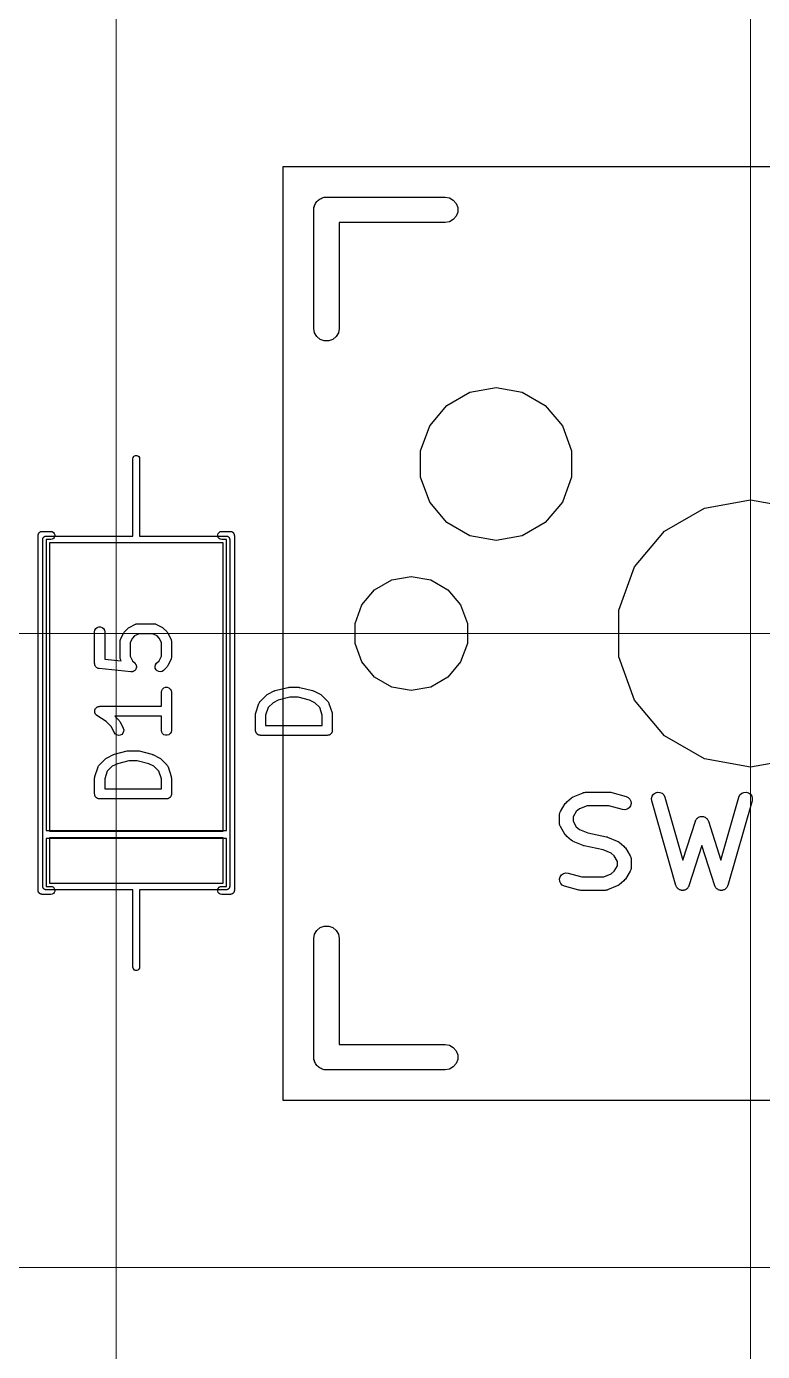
# Model space of a CAD drawing. Header units: millimetres. Extents: x 24 to 200, y 24 to 188.
# Drawn here: x 147.18 to 158.21, y 106.86 to 126.72 of the extents above; entities that cross this region are included whole.
import ezdxf

# ---------------------------------------------------------------- set-up
doc = ezdxf.new("R2010")
doc.units = ezdxf.units.MM
doc.layers.add('3_SwitchPlate', color=6, linetype='Continuous')
doc.layers.add('7_PCBサンプル', color=7, linetype='Continuous')
doc.layers.add('補助線', color=4, linetype='Continuous', lineweight=5, transparency=0.5)

# ---------------------------------------------------------------- blocks, each defined once
blk = doc.blocks.new('hhskb2-F.SilkS')
at = {"layer": '7_PCBサンプル'}
for p, q in [((138.485, -62.5547), (138.496, -62.542)), ((138.496, -62.542), (138.504, -62.5275)), ((138.504, -62.5275), (138.517, -62.5168)), ((138.517, -62.5168), (138.528, -62.5041)), ((138.528, -62.5041), (138.542, -62.4957)), ((138.542, -62.4957), (138.555, -62.485)), ((138.555, -62.485), (138.57, -62.4793)), ((138.57, -62.4793), (138.585, -62.471)), ((138.585, -62.471), (138.601, -62.4681)), ((138.601, -62.4681), (138.617, -62.4624)), ((138.617, -62.4624), (138.634, -62.4624)), ((138.634, -62.4624), (138.65, -62.4595)), ((138.65, -62.4595), (140.428, -62.4595)), ((140.428, -62.4595), (140.493, -62.471)), ((140.493, -62.471), (140.55, -62.5041)), ((140.55, -62.5041), (140.593, -62.5547)), ((138.459, -62.65), (138.462, -62.6336)), ((138.459, -64.428), (138.459, -62.65)), ((138.462, -62.6169), (138.468, -62.6013)), ((138.462, -62.6336), (138.462, -62.6169)), ((138.468, -62.6013), (138.471, -62.5848)), ((138.471, -62.5848), (138.479, -62.5704)), ((138.479, -62.5704), (138.485, -62.5547)), ((140.593, -62.7452), (140.55, -62.7959)), ((140.593, -62.5547), (140.616, -62.6169)), ((140.616, -62.6831), (140.593, -62.7452)), ((140.616, -62.6169), (140.616, -62.6831)), ((140.428, -62.8405), (138.84, -62.8405)), ((138.84, -62.8405), (138.84, -64.428)), ((140.493, -62.829), (140.428, -62.8405)), ((140.55, -62.7959), (140.493, -62.829)), ((138.471, -64.4932), (138.459, -64.428)), ((138.504, -64.5505), (138.471, -64.4932)), ((138.829, -64.4932), (138.796, -64.5505)), ((138.84, -64.428), (138.829, -64.4932)), ((138.555, -64.593), (138.504, -64.5505)), ((138.617, -64.6156), (138.555, -64.593)), ((138.683, -64.6156), (138.617, -64.6156)), ((138.745, -64.593), (138.683, -64.6156)), ((138.796, -64.5505), (138.745, -64.593)), ((140.798, -65.3818), (141.19, -65.3126)), ((141.19, -65.3126), (141.582, -65.3818)), ((140.452, -65.5811), (140.798, -65.3818)), ((141.582, -65.3818), (141.928, -65.5811)), ((140.196, -65.8863), (140.452, -65.5811)), ((141.928, -65.5811), (142.184, -65.8863)), ((140.06, -66.2608), (140.196, -65.8863)), ((142.184, -65.8863), (142.32, -66.2608)), ((140.06, -66.6592), (140.06, -66.2608)), ((142.32, -66.2608), (142.32, -66.6592)), ((140.196, -67.0337), (140.06, -66.6592)), ((142.32, -66.6592), (142.184, -67.0337)), ((140.452, -67.3389), (140.196, -67.0337)), ((142.184, -67.0337), (141.928, -67.3389)), ((144.315, -67.1192), (145, -66.9985)), ((145, -66.9985), (145.685, -67.1192)), ((143.713, -67.4667), (144.315, -67.1192)), ((134.331, -67.5196), (134.333, -67.5147)), ((134.333, -67.5147), (134.334, -67.5095)), ((134.334, -67.5095), (134.336, -67.5049)), ((134.336, -67.5049), (134.338, -67.5)), ((134.338, -67.5), (134.341, -67.496)), ((134.341, -67.496), (134.344, -67.4914)), ((134.344, -67.4914), (134.348, -67.4881)), ((134.348, -67.4881), (134.351, -67.484)), ((134.351, -67.484), (134.356, -67.4814)), ((134.356, -67.4814), (134.36, -67.478)), ((134.36, -67.478), (134.365, -67.4762)), ((134.365, -67.4762), (134.369, -67.4736)), ((134.369, -67.4736), (134.375, -67.4727)), ((134.375, -67.4727), (134.38, -67.4709)), ((134.38, -67.4709), (134.385, -67.4709)), ((134.385, -67.4709), (134.39, -67.47)), ((134.39, -67.47), (134.52, -67.47)), ((134.52, -67.47), (134.541, -67.4736)), ((134.541, -67.4736), (134.559, -67.484)), ((134.559, -67.484), (134.572, -67.5)), ((134.572, -67.5), (134.579, -67.5196)), ((137.021, -67.5196), (137.028, -67.5)), ((137.028, -67.5), (137.041, -67.484)), ((137.041, -67.484), (137.059, -67.4736)), ((137.059, -67.4736), (137.08, -67.47)), ((137.08, -67.47), (137.21, -67.47)), ((137.21, -67.47), (137.215, -67.4709)), ((137.215, -67.4709), (137.22, -67.4709)), ((137.22, -67.4709), (137.225, -67.4727)), ((137.225, -67.4727), (137.231, -67.4736)), ((137.231, -67.4736), (137.235, -67.4762)), ((137.235, -67.4762), (137.24, -67.478)), ((137.24, -67.478), (137.244, -67.4814)), ((137.244, -67.4814), (137.249, -67.484)), ((137.249, -67.484), (137.252, -67.4881)), ((137.252, -67.4881), (137.256, -67.4914)), ((137.256, -67.4914), (137.259, -67.496)), ((137.259, -67.496), (137.262, -67.5)), ((137.262, -67.5), (137.264, -67.5049)), ((137.264, -67.5049), (137.266, -67.5095)), ((137.266, -67.5095), (137.267, -67.5147)), ((137.267, -67.5147), (137.269, -67.5196)), ((140.798, -67.5382), (140.452, -67.3389)), ((141.928, -67.3389), (141.582, -67.5382)), ((143.267, -67.9992), (143.713, -67.4667)), ((134.33, -67.53), (134.331, -67.5248)), ((134.33, -72.85), (134.33, -67.53)), ((134.331, -67.5248), (134.331, -67.5196)), ((134.52, -67.59), (134.45, -67.59)), ((134.45, -67.59), (134.45, -71.95)), ((134.541, -67.5864), (134.52, -67.59)), ((134.559, -67.576), (134.541, -67.5864)), ((134.572, -67.56), (134.559, -67.576)), ((134.579, -67.5404), (134.572, -67.56)), ((134.579, -67.5196), (134.579, -67.5404)), ((137.021, -67.5404), (137.021, -67.5196)), ((137.028, -67.56), (137.021, -67.5404)), ((137.041, -67.576), (137.028, -67.56)), ((137.059, -67.5864), (137.041, -67.576)), ((137.08, -67.59), (137.059, -67.5864)), ((137.15, -67.59), (137.08, -67.59)), ((137.15, -71.95), (137.15, -67.59)), ((137.269, -67.5196), (137.269, -67.5248)), ((137.269, -67.5248), (137.27, -67.53)), ((137.27, -67.53), (137.27, -72.85)), ((141.19, -67.6074), (140.798, -67.5382)), ((141.582, -67.5382), (141.19, -67.6074)), ((143.029, -68.6524), (143.267, -67.9992)), ((139.371, -68.3457), (139.628, -68.1974)), ((139.628, -68.1974), (139.92, -68.1458)), ((139.92, -68.1458), (140.212, -68.1974)), ((140.212, -68.1974), (140.469, -68.3457)), ((139.18, -68.5729), (139.371, -68.3457)), ((140.469, -68.3457), (140.66, -68.5729)), ((139.079, -68.8517), (139.18, -68.5729)), ((140.66, -68.5729), (140.761, -68.8517)), ((143.029, -69.3476), (143.029, -68.6524)), ((139.079, -69.1483), (139.079, -68.8517)), ((140.761, -68.8517), (140.761, -69.1483)), ((139.18, -69.4271), (139.079, -69.1483)), ((140.761, -69.1483), (140.66, -69.4271)), ((139.371, -69.6543), (139.18, -69.4271)), ((140.66, -69.4271), (140.469, -69.6543)), ((143.267, -70.0008), (143.029, -69.3476)), ((139.628, -69.8026), (139.371, -69.6543)), ((140.469, -69.6543), (140.212, -69.8026)), ((139.92, -69.8541), (139.628, -69.8026)), ((140.212, -69.8026), (139.92, -69.8541)), ((143.713, -70.5332), (143.267, -70.0008)), ((144.315, -70.8808), (143.713, -70.5332)), ((145, -71.0015), (144.315, -70.8808)), ((145.685, -70.8808), (145, -71.0015)), ((142.25, -71.5224), (142.322, -71.4619)), ((142.322, -71.4619), (142.336, -71.4544)), ((142.336, -71.4544), (142.348, -71.4462)), ((142.348, -71.4462), (142.493, -71.3857)), ((142.493, -71.3857), (142.496, -71.3852)), ((142.496, -71.3852), (142.498, -71.3841)), ((142.498, -71.3841), (142.513, -71.3814)), ((142.513, -71.3814), (142.528, -71.378)), ((142.528, -71.378), (142.53, -71.3783)), ((142.53, -71.3783), (142.533, -71.3779)), ((142.533, -71.3779), (142.895, -71.3779)), ((142.895, -71.3779), (142.909, -71.3803)), ((142.909, -71.3803), (142.923, -71.3816)), ((142.923, -71.3816), (143.14, -71.4421)), ((143.14, -71.4421), (143.172, -71.4573)), ((143.172, -71.4573), (143.197, -71.4825)), ((143.197, -71.4825), (143.212, -71.5146)), ((143.52, -71.4723), (143.528, -71.4381)), ((143.523, -71.5074), (143.52, -71.4723)), ((143.528, -71.4381), (143.548, -71.4089)), ((143.548, -71.4089), (143.577, -71.3882)), ((143.577, -71.3882), (143.611, -71.3785)), ((143.611, -71.3785), (143.646, -71.381)), ((143.646, -71.381), (143.678, -71.3953)), ((143.678, -71.3953), (143.703, -71.4199)), ((143.703, -71.4199), (143.719, -71.4516)), ((143.719, -71.4516), (143.99, -72.399)), ((144.559, -72.399), (144.83, -71.4516)), ((144.83, -71.4516), (144.845, -71.4199)), ((144.845, -71.4199), (144.871, -71.3953)), ((144.871, -71.3953), (144.903, -71.381)), ((144.903, -71.381), (144.938, -71.3785)), ((144.938, -71.3785), (144.972, -71.3882)), ((144.972, -71.3882), (145, -71.4089)), ((145, -71.4089), (145.02, -71.4381)), ((145.02, -71.4381), (145.029, -71.4723)), ((145.029, -71.4723), (145.025, -71.5074)), ((142.147, -71.6867), (142.152, -71.6782)), ((142.152, -71.6782), (142.155, -71.6692)), ((142.155, -71.6692), (142.228, -71.5482)), ((142.228, -71.5482), (142.239, -71.5354)), ((142.239, -71.5354), (142.25, -71.5224)), ((142.393, -71.6675), (142.344, -71.7496)), ((142.441, -71.6279), (142.393, -71.6675)), ((142.553, -71.5811), (142.441, -71.6279)), ((142.882, -71.5811), (142.553, -71.5811)), ((143.086, -71.6379), (142.882, -71.5811)), ((143.121, -71.6413), (143.086, -71.6379)), ((143.155, -71.6325), (143.121, -71.6413)), ((143.184, -71.6125), (143.155, -71.6325)), ((143.205, -71.5838), (143.184, -71.6125)), ((143.214, -71.5498), (143.205, -71.5838)), ((143.212, -71.5146), (143.214, -71.5498)), ((143.886, -72.7774), (143.523, -71.5074)), ((145.025, -71.5074), (144.662, -72.7774)), ((142.141, -71.7214), (142.142, -71.7118)), ((142.141, -71.8424), (142.141, -71.7214)), ((142.142, -71.852), (142.141, -71.8424)), ((142.142, -71.7118), (142.143, -71.7021)), ((142.143, -71.8617), (142.142, -71.852)), ((142.143, -71.7021), (142.145, -71.6946)), ((142.145, -71.8692), (142.143, -71.8617)), ((142.145, -71.6946), (142.147, -71.6867)), ((142.147, -71.8771), (142.145, -71.8692)), ((142.152, -71.8856), (142.147, -71.8771)), ((142.344, -71.7496), (142.344, -71.8142)), ((142.344, -71.8142), (142.393, -71.8963)), ((143.99, -72.399), (144.178, -71.8114)), ((144.178, -71.8114), (144.179, -71.8078)), ((144.179, -71.8078), (144.18, -71.8039)), ((144.18, -71.8039), (144.188, -71.7923)), ((144.188, -71.7923), (144.194, -71.7802)), ((144.194, -71.7802), (144.197, -71.7775)), ((144.197, -71.7775), (144.199, -71.7741)), ((144.199, -71.7741), (144.21, -71.7657)), ((144.21, -71.7657), (144.22, -71.7565)), ((144.22, -71.7565), (144.224, -71.7549)), ((144.224, -71.7549), (144.227, -71.7525)), ((144.227, -71.7525), (144.24, -71.7483)), ((144.24, -71.7483), (144.253, -71.7431)), ((144.253, -71.7431), (144.257, -71.7429)), ((144.257, -71.7429), (144.261, -71.7417)), ((144.261, -71.7417), (144.274, -71.7422)), ((144.274, -71.7422), (144.288, -71.7417)), ((144.288, -71.7417), (144.292, -71.7429)), ((144.292, -71.7429), (144.296, -71.7431)), ((144.296, -71.7431), (144.309, -71.7483)), ((144.309, -71.7483), (144.322, -71.7525)), ((144.322, -71.7525), (144.325, -71.7549)), ((144.325, -71.7549), (144.329, -71.7565)), ((144.329, -71.7565), (144.339, -71.7657)), ((144.339, -71.7657), (144.349, -71.7741)), ((144.349, -71.7741), (144.352, -71.7775)), ((144.352, -71.7775), (144.355, -71.7802)), ((144.355, -71.7802), (144.361, -71.7923)), ((144.361, -71.7923), (144.368, -71.8039)), ((144.368, -71.8039), (144.369, -71.8078)), ((144.369, -71.8078), (144.371, -71.8114)), ((144.371, -71.8114), (144.559, -72.399)), ((134.45, -71.95), (137.15, -71.95)), ((137.15, -72.07), (134.45, -72.07)), ((134.45, -72.07), (134.45, -72.79)), ((137.15, -72.79), (137.15, -72.07)), ((142.155, -71.8947), (142.152, -71.8856)), ((142.228, -72.0156), (142.155, -71.8947)), ((142.239, -72.0284), (142.228, -72.0156)), ((142.25, -72.0414), (142.239, -72.0284)), ((142.322, -72.1019), (142.25, -72.0414)), ((142.393, -71.8963), (142.441, -71.9359)), ((142.441, -71.9359), (142.563, -71.9868)), ((142.563, -71.9868), (142.844, -72.0453)), ((142.844, -72.0453), (142.853, -72.0489)), ((142.853, -72.0489), (142.862, -72.051)), ((142.862, -72.051), (143.007, -72.1115)), ((142.336, -72.1094), (142.322, -72.1019)), ((142.348, -72.1176), (142.336, -72.1094)), ((142.493, -72.1781), (142.348, -72.1176)), ((142.503, -72.1802), (142.493, -72.1781)), ((142.512, -72.1838), (142.503, -72.1802)), ((142.793, -72.2423), (142.512, -72.1838)), ((142.915, -72.2931), (142.793, -72.2423)), ((143.007, -72.1115), (143.02, -72.1196)), ((143.02, -72.1196), (143.033, -72.1272)), ((143.033, -72.1272), (143.106, -72.1877)), ((143.106, -72.1877), (143.117, -72.2006)), ((143.117, -72.2006), (143.128, -72.2134)), ((143.128, -72.2134), (143.2, -72.3344)), ((144.274, -72.1757), (144.081, -72.7805)), ((144.468, -72.7805), (144.274, -72.1757)), ((142.962, -72.3327), (142.915, -72.2931)), ((143.012, -72.4148), (142.962, -72.3327)), ((142.962, -72.5615), (143.012, -72.4795)), ((143.012, -72.4795), (143.012, -72.4148)), ((143.2, -72.3344), (143.204, -72.3435)), ((143.204, -72.3435), (143.209, -72.3519)), ((143.209, -72.3519), (143.21, -72.3598)), ((143.21, -72.3598), (143.213, -72.3673)), ((143.213, -72.3673), (143.213, -72.3771)), ((143.213, -72.3771), (143.215, -72.3867)), ((143.215, -72.3867), (143.215, -72.5076)), ((142.141, -72.6793), (142.151, -72.6453)), ((142.151, -72.6453), (142.171, -72.6166)), ((142.171, -72.6166), (142.2, -72.5966)), ((142.2, -72.5966), (142.234, -72.5878)), ((142.234, -72.5878), (142.269, -72.5912)), ((142.269, -72.5912), (142.474, -72.6479)), ((142.474, -72.6479), (142.803, -72.6479)), ((142.803, -72.6479), (142.915, -72.6012)), ((142.915, -72.6012), (142.962, -72.5615)), ((143.2, -72.5599), (143.128, -72.6808)), ((143.204, -72.5508), (143.2, -72.5599)), ((143.209, -72.5424), (143.204, -72.5508)), ((143.21, -72.5344), (143.209, -72.5424)), ((143.213, -72.5269), (143.21, -72.5344)), ((143.215, -72.5076), (143.213, -72.5172)), ((143.213, -72.5172), (143.213, -72.5269)), ((134.331, -72.8552), (134.33, -72.85)), ((134.331, -72.8604), (134.331, -72.8552)), ((134.333, -72.8653), (134.331, -72.8604)), ((134.334, -72.8705), (134.333, -72.8653)), ((134.336, -72.8751), (134.334, -72.8705)), ((134.338, -72.88), (134.336, -72.8751)), ((134.45, -72.79), (134.52, -72.79)), ((134.52, -72.79), (134.541, -72.7936)), ((134.541, -72.7936), (134.559, -72.804)), ((134.559, -72.804), (134.572, -72.82)), ((134.572, -72.82), (134.579, -72.8396)), ((134.579, -72.8604), (134.572, -72.88)), ((134.579, -72.8396), (134.579, -72.8604)), ((137.021, -72.8396), (137.028, -72.82)), ((137.021, -72.8604), (137.021, -72.8396)), ((137.028, -72.88), (137.021, -72.8604)), ((137.028, -72.82), (137.041, -72.804)), ((137.041, -72.804), (137.059, -72.7936)), ((137.059, -72.7936), (137.08, -72.79)), ((137.08, -72.79), (137.15, -72.79)), ((137.264, -72.8751), (137.262, -72.88)), ((137.266, -72.8705), (137.264, -72.8751)), ((137.267, -72.8653), (137.266, -72.8705)), ((137.269, -72.8604), (137.267, -72.8653)), ((137.27, -72.85), (137.269, -72.8552)), ((137.269, -72.8552), (137.269, -72.8604)), ((142.144, -72.7144), (142.141, -72.6793)), ((142.159, -72.7466), (142.144, -72.7144)), ((142.183, -72.7717), (142.159, -72.7466)), ((142.215, -72.7869), (142.183, -72.7717)), ((142.433, -72.8474), (142.215, -72.7869)), ((142.446, -72.8487), (142.433, -72.8474)), ((142.46, -72.8511), (142.446, -72.8487)), ((142.823, -72.8511), (142.46, -72.8511)), ((142.825, -72.8507), (142.823, -72.8511)), ((142.828, -72.851), (142.825, -72.8507)), ((142.842, -72.8477), (142.828, -72.851)), ((142.858, -72.845), (142.842, -72.8477)), ((142.86, -72.8438), (142.858, -72.845)), ((142.862, -72.8433), (142.86, -72.8438)), ((143.007, -72.7828), (142.862, -72.8433)), ((143.02, -72.7746), (143.007, -72.7828)), ((143.033, -72.7671), (143.02, -72.7746)), ((143.106, -72.7066), (143.033, -72.7671)), ((143.117, -72.6937), (143.106, -72.7066)), ((143.128, -72.6808), (143.117, -72.6937)), ((143.889, -72.7825), (143.886, -72.7774)), ((143.89, -72.788), (143.889, -72.7825)), ((143.896, -72.7983), (143.89, -72.788)), ((143.902, -72.8092), (143.896, -72.7983)), ((143.906, -72.8131), (143.902, -72.8092)), ((143.909, -72.8178), (143.906, -72.8131)), ((143.918, -72.8253), (143.909, -72.8178)), ((143.927, -72.8337), (143.918, -72.8253)), ((143.932, -72.836), (143.927, -72.8337)), ((143.937, -72.8394), (143.932, -72.836)), ((143.948, -72.8431), (143.937, -72.8394)), ((143.959, -72.8481), (143.948, -72.8431)), ((143.965, -72.8485), (143.959, -72.8481)), ((143.97, -72.8502), (143.965, -72.8485)), ((143.982, -72.8497), (143.97, -72.8502)), ((143.995, -72.8506), (143.982, -72.8497)), ((144, -72.849), (143.995, -72.8506)), ((144.006, -72.8488), (144, -72.849)), ((144.017, -72.8442), (144.006, -72.8488)), ((144.028, -72.8409), (144.017, -72.8442)), ((144.033, -72.8376), (144.028, -72.8409)), ((144.038, -72.8354), (144.033, -72.8376)), ((144.047, -72.8273), (144.038, -72.8354)), ((144.057, -72.8202), (144.047, -72.8273)), ((144.06, -72.8155), (144.057, -72.8202)), ((144.064, -72.8117), (144.06, -72.8155)), ((144.07, -72.801), (144.064, -72.8117)), ((144.077, -72.7909), (144.07, -72.801)), ((144.078, -72.7855), (144.077, -72.7909)), ((144.081, -72.7805), (144.078, -72.7855)), ((144.47, -72.7855), (144.468, -72.7805)), ((144.472, -72.7909), (144.47, -72.7855)), ((144.479, -72.801), (144.472, -72.7909)), ((144.484, -72.8117), (144.479, -72.801)), ((144.488, -72.8155), (144.484, -72.8117)), ((144.492, -72.8202), (144.488, -72.8155)), ((144.501, -72.8273), (144.492, -72.8202)), ((144.51, -72.8354), (144.501, -72.8273)), ((144.516, -72.8376), (144.51, -72.8354)), ((144.52, -72.8409), (144.516, -72.8376)), ((144.532, -72.8442), (144.52, -72.8409)), ((144.543, -72.8488), (144.532, -72.8442)), ((144.549, -72.849), (144.543, -72.8488)), ((144.554, -72.8506), (144.549, -72.849)), ((144.566, -72.8497), (144.554, -72.8506)), ((144.578, -72.8502), (144.566, -72.8497)), ((144.584, -72.8485), (144.578, -72.8502)), ((144.589, -72.8481), (144.584, -72.8485)), ((144.6, -72.8431), (144.589, -72.8481)), ((144.612, -72.8394), (144.6, -72.8431)), ((144.616, -72.836), (144.612, -72.8394)), ((144.621, -72.8337), (144.616, -72.836)), ((144.63, -72.8253), (144.621, -72.8337)), ((144.64, -72.8178), (144.63, -72.8253)), ((144.643, -72.8131), (144.64, -72.8178)), ((144.647, -72.8092), (144.643, -72.8131)), ((144.652, -72.7983), (144.647, -72.8092)), ((144.659, -72.788), (144.652, -72.7983)), ((144.66, -72.7825), (144.659, -72.788)), ((144.662, -72.7774), (144.66, -72.7825)), ((134.341, -72.884), (134.338, -72.88)), ((134.344, -72.8886), (134.341, -72.884)), ((134.348, -72.8919), (134.344, -72.8886)), ((134.351, -72.896), (134.348, -72.8919)), ((134.356, -72.8986), (134.351, -72.896)), ((134.36, -72.902), (134.356, -72.8986)), ((134.365, -72.9038), (134.36, -72.902)), ((134.369, -72.9064), (134.365, -72.9038)), ((134.375, -72.9073), (134.369, -72.9064)), ((134.38, -72.9091), (134.375, -72.9073)), ((134.385, -72.9091), (134.38, -72.9091)), ((134.39, -72.91), (134.385, -72.9091)), ((134.52, -72.91), (134.39, -72.91)), ((134.541, -72.9064), (134.52, -72.91)), ((134.559, -72.896), (134.541, -72.9064)), ((134.572, -72.88), (134.559, -72.896)), ((137.041, -72.896), (137.028, -72.88)), ((137.059, -72.9064), (137.041, -72.896)), ((137.08, -72.91), (137.059, -72.9064)), ((137.21, -72.91), (137.08, -72.91)), ((137.215, -72.9091), (137.21, -72.91)), ((137.22, -72.9091), (137.215, -72.9091)), ((137.225, -72.9073), (137.22, -72.9091)), ((137.231, -72.9064), (137.225, -72.9073)), ((137.235, -72.9038), (137.231, -72.9064)), ((137.24, -72.902), (137.235, -72.9038)), ((137.244, -72.8986), (137.24, -72.902)), ((137.249, -72.896), (137.244, -72.8986)), ((137.252, -72.8919), (137.249, -72.896)), ((137.256, -72.8886), (137.252, -72.8919)), ((137.259, -72.884), (137.256, -72.8886)), ((137.262, -72.88), (137.259, -72.884)), ((138.471, -73.5068), (138.504, -73.4495)), ((138.504, -73.4495), (138.555, -73.407)), ((138.555, -73.407), (138.617, -73.3844)), ((138.617, -73.3844), (138.683, -73.3844)), ((138.683, -73.3844), (138.745, -73.407)), ((138.745, -73.407), (138.796, -73.4495)), ((138.796, -73.4495), (138.829, -73.5068)), ((138.459, -73.572), (138.471, -73.5068)), ((138.459, -75.35), (138.459, -73.572)), ((138.829, -73.5068), (138.84, -73.572)), ((138.84, -73.572), (138.84, -75.1595)), ((138.84, -75.1595), (140.428, -75.1595)), ((140.428, -75.1595), (140.493, -75.171)), ((140.493, -75.171), (140.55, -75.2041)), ((140.55, -75.2041), (140.593, -75.2548)), ((140.593, -75.2548), (140.616, -75.3169)), ((138.462, -75.3664), (138.459, -75.35)), ((138.462, -75.3831), (138.462, -75.3664)), ((138.468, -75.3987), (138.462, -75.3831)), ((138.471, -75.4152), (138.468, -75.3987)), ((138.479, -75.4296), (138.471, -75.4152)), ((138.485, -75.4453), (138.479, -75.4296)), ((138.496, -75.458), (138.485, -75.4453)), ((138.504, -75.4725), (138.496, -75.458)), ((140.593, -75.4453), (140.55, -75.4959)), ((140.616, -75.3831), (140.593, -75.4453)), ((140.616, -75.3169), (140.616, -75.3831)), ((138.517, -75.4832), (138.504, -75.4725)), ((138.528, -75.4959), (138.517, -75.4832)), ((138.542, -75.5043), (138.528, -75.4959)), ((138.555, -75.515), (138.542, -75.5043)), ((138.57, -75.5207), (138.555, -75.515)), ((138.585, -75.529), (138.57, -75.5207)), ((138.601, -75.5319), (138.585, -75.529)), ((138.617, -75.5376), (138.601, -75.5319)), ((138.634, -75.5376), (138.617, -75.5376)), ((138.65, -75.5405), (138.634, -75.5376)), ((140.428, -75.5405), (138.65, -75.5405)), ((140.493, -75.529), (140.428, -75.5405)), ((140.55, -75.4959), (140.493, -75.529))]:
    blk.add_line(p, q, dxfattribs=at)
blk = doc.blocks.new('hhskb2-F.Fab')
at = {"layer": '7_PCBサンプル'}
for p, q in [((135.75, -66.38), (135.753, -66.3629)), ((135.75, -67.54), (135.75, -66.38)), ((135.753, -66.3629), (135.762, -66.3479)), ((135.762, -66.3479), (135.775, -66.3367)), ((135.775, -66.3367), (135.791, -66.3308)), ((135.791, -66.3308), (135.809, -66.3308)), ((135.809, -66.3308), (135.825, -66.3367)), ((135.825, -66.3367), (135.838, -66.3479)), ((135.838, -66.3479), (135.847, -66.3629)), ((135.847, -66.3629), (135.85, -66.38)), ((135.85, -66.38), (135.85, -67.54)), ((134.4, -67.59), (134.401, -67.5857)), ((134.4, -72.79), (134.4, -67.59)), ((134.401, -67.5813), (134.402, -67.5772)), ((134.401, -67.5857), (134.401, -67.5813)), ((134.402, -67.5772), (134.403, -67.5729)), ((134.403, -67.5729), (134.405, -67.5691)), ((134.405, -67.5691), (134.407, -67.565)), ((134.407, -67.565), (134.41, -67.5616)), ((134.41, -67.5616), (134.412, -67.5579)), ((134.412, -67.5579), (134.415, -67.555)), ((134.415, -67.555), (134.418, -67.5517)), ((134.418, -67.5517), (134.422, -67.5495)), ((134.422, -67.5495), (134.425, -67.5467)), ((134.425, -67.5467), (134.429, -67.5452)), ((134.429, -67.5452), (134.433, -67.543)), ((134.433, -67.543), (134.437, -67.5423)), ((134.437, -67.5423), (134.441, -67.5408)), ((134.441, -67.5408), (134.446, -67.5408)), ((134.446, -67.5408), (134.45, -67.54)), ((134.45, -67.54), (135.75, -67.54)), ((134.5, -67.64), (134.5, -71.96)), ((137.1, -67.64), (134.5, -67.64)), ((135.85, -67.54), (137.15, -67.54)), ((137.1, -71.96), (137.1, -67.64)), ((137.15, -67.54), (137.154, -67.5408)), ((137.154, -67.5408), (137.159, -67.5408)), ((137.159, -67.5408), (137.163, -67.5423)), ((137.163, -67.5423), (137.167, -67.543)), ((137.167, -67.543), (137.171, -67.5452)), ((137.171, -67.5452), (137.175, -67.5467)), ((137.175, -67.5467), (137.178, -67.5495)), ((137.178, -67.5495), (137.182, -67.5517)), ((137.182, -67.5517), (137.185, -67.555)), ((137.185, -67.555), (137.188, -67.5579)), ((137.188, -67.5579), (137.19, -67.5616)), ((137.19, -67.5616), (137.193, -67.565)), ((137.193, -67.565), (137.195, -67.5691)), ((137.195, -67.5691), (137.197, -67.5729)), ((137.197, -67.5729), (137.198, -67.5772)), ((137.198, -67.5772), (137.199, -67.5813)), ((137.199, -67.5813), (137.199, -67.5857)), ((137.199, -67.5857), (137.2, -67.59)), ((137.2, -67.59), (137.2, -72.79)), ((135.215, -68.9108), (135.239, -68.9019)), ((135.239, -68.9019), (135.265, -68.9019)), ((135.265, -68.9019), (135.29, -68.9108)), ((135.695, -68.9086), (135.79, -68.861)), ((135.79, -68.861), (135.794, -68.8598)), ((135.794, -68.8598), (135.798, -68.8576)), ((135.798, -68.8576), (135.807, -68.8561)), ((135.807, -68.8561), (135.815, -68.8536)), ((135.815, -68.8536), (135.82, -68.8538)), ((135.82, -68.8538), (135.824, -68.8531)), ((135.824, -68.8531), (136.062, -68.8531)), ((136.062, -68.8531), (136.066, -68.8538)), ((136.066, -68.8538), (136.07, -68.8536)), ((136.07, -68.8536), (136.079, -68.8561)), ((136.079, -68.8561), (136.088, -68.8576)), ((136.088, -68.8576), (136.091, -68.8598)), ((136.091, -68.8598), (136.095, -68.861)), ((136.095, -68.861), (136.191, -68.9086)), ((135.177, -68.9757), (135.182, -68.9501)), ((135.177, -69.4519), (135.177, -68.9757)), ((135.182, -68.9501), (135.195, -68.9275)), ((135.195, -68.9275), (135.215, -68.9108)), ((135.29, -68.9108), (135.31, -68.9275)), ((135.31, -68.9275), (135.323, -68.9501)), ((135.323, -68.9501), (135.327, -68.9757)), ((135.327, -68.9757), (135.327, -69.384)), ((135.559, -69.11), (135.561, -69.1016)), ((135.561, -69.1016), (135.563, -69.0929)), ((135.563, -69.0929), (135.565, -69.0892)), ((135.565, -69.0892), (135.566, -69.085)), ((135.566, -69.085), (135.614, -68.9898)), ((135.614, -68.9898), (135.621, -68.9801)), ((135.621, -68.9801), (135.628, -68.9703)), ((135.628, -68.9703), (135.676, -68.9227)), ((135.676, -68.9227), (135.685, -68.9158)), ((135.685, -68.9158), (135.695, -68.9086)), ((135.743, -69.0678), (135.708, -69.1363)), ((135.773, -69.0374), (135.743, -69.0678)), ((135.842, -69.0031), (135.773, -69.0374)), ((136.044, -69.0031), (135.842, -69.0031)), ((136.113, -69.0374), (136.044, -69.0031)), ((136.143, -69.0678), (136.113, -69.0374)), ((136.177, -69.1363), (136.143, -69.0678)), ((136.191, -68.9086), (136.2, -68.9158)), ((136.2, -68.9158), (136.21, -68.9227)), ((136.21, -68.9227), (136.258, -68.9703)), ((136.258, -68.9703), (136.265, -68.9801)), ((136.265, -68.9801), (136.272, -68.9898)), ((136.272, -68.9898), (136.319, -69.085)), ((136.319, -69.085), (136.321, -69.0892)), ((136.321, -69.0892), (136.323, -69.0929)), ((136.323, -69.0929), (136.324, -69.1016)), ((136.324, -69.1016), (136.327, -69.11)), ((135.558, -69.1186), (135.559, -69.1143)), ((135.558, -69.3567), (135.558, -69.1186)), ((135.559, -69.1143), (135.559, -69.11)), ((135.708, -69.1363), (135.708, -69.339)), ((136.177, -69.339), (136.177, -69.1363)), ((136.327, -69.11), (136.327, -69.1143)), ((136.327, -69.1143), (136.327, -69.1186)), ((136.327, -69.1186), (136.327, -69.3567)), ((135.178, -69.4547), (135.177, -69.4519)), ((135.178, -69.4575), (135.178, -69.4547)), ((135.18, -69.4675), (135.178, -69.4575)), ((135.182, -69.4776), (135.18, -69.4675)), ((135.183, -69.48), (135.182, -69.4776)), ((135.184, -69.4828), (135.183, -69.48)), ((135.19, -69.4912), (135.184, -69.4828)), ((135.195, -69.5001), (135.19, -69.4912)), ((135.197, -69.5019), (135.195, -69.5001)), ((135.327, -69.384), (135.576, -69.4089)), ((135.559, -69.3609), (135.558, -69.3567)), ((135.559, -69.3652), (135.559, -69.3609)), ((135.561, -69.3737), (135.559, -69.3652)), ((135.563, -69.3823), (135.561, -69.3737)), ((135.565, -69.3861), (135.563, -69.3823)), ((135.566, -69.3902), (135.565, -69.3861)), ((135.576, -69.4089), (135.566, -69.3902)), ((135.708, -69.339), (135.743, -69.4075)), ((135.743, -69.4075), (135.782, -69.4465)), ((135.782, -69.4465), (135.782, -69.4469)), ((135.782, -69.4469), (135.782, -69.4472)), ((135.782, -69.4472), (135.789, -69.4576)), ((135.789, -69.4576), (135.797, -69.4678)), ((135.797, -69.4678), (135.797, -69.4683)), ((135.797, -69.4683), (135.797, -69.4687)), ((135.797, -69.4687), (135.8, -69.4809)), ((135.8, -69.4809), (135.803, -69.493)), ((135.803, -69.4939), (135.802, -69.5065)), ((135.803, -69.493), (135.803, -69.4935)), ((135.803, -69.4935), (135.803, -69.4939)), ((136.082, -69.493), (136.089, -69.4678)), ((136.085, -69.5189), (136.082, -69.493)), ((136.089, -69.4678), (136.104, -69.4465)), ((136.104, -69.4465), (136.143, -69.4075)), ((136.143, -69.4075), (136.177, -69.339)), ((136.265, -69.4951), (136.258, -69.5049)), ((136.272, -69.4854), (136.265, -69.4951)), ((136.319, -69.3902), (136.272, -69.4854)), ((136.321, -69.3861), (136.319, -69.3902)), ((136.323, -69.3823), (136.321, -69.3861)), ((136.324, -69.3737), (136.323, -69.3823)), ((136.327, -69.3652), (136.324, -69.3737)), ((136.327, -69.3567), (136.327, -69.3609)), ((136.327, -69.3609), (136.327, -69.3652)), ((135.199, -69.5043), (135.197, -69.5019)), ((135.207, -69.5103), (135.199, -69.5043)), ((135.215, -69.5169), (135.207, -69.5103)), ((135.218, -69.5178), (135.215, -69.5169)), ((135.22, -69.5195), (135.218, -69.5178)), ((135.23, -69.5223), (135.22, -69.5195)), ((135.239, -69.5258), (135.23, -69.5223)), ((135.242, -69.5258), (135.239, -69.5258)), ((135.245, -69.5265), (135.242, -69.5258)), ((135.721, -69.5742), (135.245, -69.5265)), ((135.722, -69.5741), (135.721, -69.5742)), ((135.734, -69.5731), (135.722, -69.5742)), ((135.722, -69.5742), (135.722, -69.5741)), ((135.747, -69.5722), (135.734, -69.5731)), ((135.748, -69.572), (135.747, -69.5722)), ((135.759, -69.5667), (135.748, -69.572)), ((135.748, -69.572), (135.748, -69.572)), ((135.771, -69.5615), (135.759, -69.5667)), ((135.772, -69.561), (135.771, -69.5612)), ((135.771, -69.5612), (135.771, -69.5615)), ((135.78, -69.5521), (135.772, -69.561)), ((135.789, -69.5433), (135.78, -69.5521)), ((135.79, -69.5429), (135.789, -69.5433)), ((135.795, -69.5312), (135.79, -69.5425)), ((135.79, -69.5425), (135.79, -69.5429)), ((135.801, -69.5198), (135.795, -69.5312)), ((135.802, -69.5065), (135.801, -69.5189)), ((135.801, -69.5189), (135.801, -69.5194)), ((135.801, -69.5194), (135.801, -69.5198)), ((136.096, -69.5425), (136.085, -69.5189)), ((136.114, -69.561), (136.096, -69.5425)), ((136.138, -69.572), (136.114, -69.561)), ((136.164, -69.5742), (136.138, -69.572)), ((136.189, -69.5675), (136.164, -69.5742)), ((136.21, -69.5526), (136.189, -69.5675)), ((136.258, -69.5049), (136.21, -69.5526)), ((136.177, -69.8805), (136.182, -69.8548)), ((136.177, -70.0912), (136.177, -69.8805)), ((136.182, -69.8548), (136.195, -69.8323)), ((136.195, -69.8323), (136.215, -69.8155)), ((136.215, -69.8155), (136.239, -69.8066)), ((136.239, -69.8066), (136.265, -69.8066)), ((136.265, -69.8066), (136.29, -69.8155)), ((136.29, -69.8155), (136.31, -69.8323)), ((136.31, -69.8323), (136.323, -69.8548)), ((136.323, -69.8548), (136.327, -69.8805)), ((136.327, -69.8805), (136.327, -70.4519)), ((137.772, -69.9086), (137.867, -69.861)), ((137.867, -69.861), (137.875, -69.8587)), ((137.875, -69.8587), (137.882, -69.8553)), ((137.882, -69.8553), (138.073, -69.8077)), ((138.073, -69.8077), (138.082, -69.8071)), ((138.082, -69.8071), (138.091, -69.8055)), ((138.091, -69.8055), (138.234, -69.8055)), ((138.234, -69.8055), (138.243, -69.8071)), ((138.243, -69.8071), (138.252, -69.8077)), ((138.252, -69.8077), (138.442, -69.8553)), ((138.442, -69.8553), (138.45, -69.8587)), ((138.45, -69.8587), (138.458, -69.861)), ((138.458, -69.861), (138.553, -69.9086)), ((135.223, -70.0978), (135.227, -70.0957)), ((135.227, -70.0957), (135.236, -70.0942)), ((135.236, -70.0942), (135.244, -70.0916)), ((135.244, -70.0916), (135.248, -70.0919)), ((135.248, -70.0919), (135.252, -70.0912)), ((135.252, -70.0912), (136.177, -70.0912)), ((137.591, -70.1901), (137.639, -70.0472)), ((137.639, -70.0472), (137.641, -70.0434)), ((137.641, -70.0434), (137.642, -70.0393)), ((137.642, -70.0393), (137.647, -70.0321)), ((137.647, -70.0321), (137.651, -70.0243)), ((137.651, -70.0243), (137.654, -70.0215)), ((137.654, -70.0215), (137.657, -70.0179)), ((137.657, -70.0179), (137.752, -69.9227)), ((137.752, -69.9227), (137.762, -69.9158)), ((137.762, -69.9158), (137.772, -69.9086)), ((137.85, -70.0374), (137.776, -70.1115)), ((137.927, -69.9989), (137.85, -70.0374)), ((138.1, -69.9555), (137.927, -69.9989)), ((138.225, -69.9555), (138.1, -69.9555)), ((138.398, -69.9989), (138.225, -69.9555)), ((138.475, -70.0374), (138.398, -69.9989)), ((138.549, -70.1115), (138.475, -70.0374)), ((138.553, -69.9086), (138.563, -69.9158)), ((138.563, -69.9158), (138.573, -69.9227)), ((138.573, -69.9227), (138.668, -70.0179)), ((138.668, -70.0179), (138.67, -70.0215)), ((138.67, -70.0215), (138.674, -70.0243)), ((138.674, -70.0243), (138.678, -70.0321)), ((138.678, -70.0321), (138.683, -70.0393)), ((138.683, -70.0393), (138.684, -70.0434)), ((138.684, -70.0434), (138.686, -70.0472)), ((138.686, -70.0472), (138.734, -70.1901)), ((135.178, -70.1614), (135.179, -70.1573)), ((135.179, -70.1703), (135.178, -70.1614)), ((135.179, -70.1532), (135.182, -70.1448)), ((135.179, -70.1573), (135.179, -70.1532)), ((135.179, -70.1792), (135.179, -70.1703)), ((135.18, -70.1831), (135.179, -70.1792)), ((135.18, -70.1873), (135.18, -70.1831)), ((135.184, -70.1953), (135.18, -70.1873)), ((135.182, -70.1448), (135.184, -70.1361)), ((135.184, -70.1361), (135.186, -70.1326)), ((135.187, -70.2037), (135.184, -70.1953)), ((135.186, -70.1326), (135.187, -70.1287)), ((135.187, -70.1287), (135.193, -70.1218)), ((135.19, -70.2069), (135.187, -70.2037)), ((135.192, -70.2106), (135.19, -70.2069)), ((135.198, -70.2168), (135.192, -70.2106)), ((135.193, -70.1218), (135.198, -70.1144)), ((135.198, -70.1144), (135.202, -70.1119)), ((135.204, -70.2236), (135.198, -70.2168)), ((135.202, -70.1119), (135.204, -70.1087)), ((135.204, -70.1087), (135.212, -70.1043)), ((135.208, -70.2257), (135.204, -70.2236)), ((135.211, -70.2286), (135.208, -70.2257)), ((135.347, -70.3197), (135.211, -70.2286)), ((135.212, -70.1043), (135.219, -70.099)), ((135.219, -70.099), (135.223, -70.0978)), ((136.177, -70.2412), (135.481, -70.2412)), ((135.481, -70.2412), (135.544, -70.3036)), ((136.177, -70.4519), (136.177, -70.2412)), ((137.587, -70.2138), (137.589, -70.202)), ((137.587, -70.4519), (137.587, -70.2138)), ((137.589, -70.202), (137.591, -70.1901)), ((137.776, -70.1115), (137.737, -70.226)), ((137.737, -70.226), (137.737, -70.3769)), ((138.587, -70.226), (138.549, -70.1115)), ((138.587, -70.3769), (138.587, -70.226)), ((138.734, -70.1901), (138.735, -70.202)), ((138.735, -70.202), (138.737, -70.2138)), ((138.737, -70.2138), (138.737, -70.4519)), ((135.429, -70.4011), (135.347, -70.3197)), ((135.471, -70.4854), (135.429, -70.4011)), ((135.487, -70.5064), (135.471, -70.4854)), ((135.544, -70.3036), (135.55, -70.3135)), ((135.55, -70.3135), (135.558, -70.3231)), ((135.558, -70.3231), (135.605, -70.4184)), ((135.601, -70.4932), (135.583, -70.5121)), ((135.611, -70.4693), (135.601, -70.4932)), ((135.605, -70.4184), (135.613, -70.4433)), ((135.613, -70.4433), (135.611, -70.4693)), ((136.182, -70.4776), (136.177, -70.4519)), ((136.195, -70.5001), (136.182, -70.4776)), ((136.323, -70.4776), (136.31, -70.5001)), ((136.327, -70.4519), (136.323, -70.4776)), ((137.589, -70.4584), (137.587, -70.4519)), ((137.589, -70.4649), (137.589, -70.4584)), ((137.591, -70.4711), (137.589, -70.4649)), ((137.592, -70.4776), (137.591, -70.4711)), ((137.595, -70.4832), (137.592, -70.4776)), ((137.597, -70.4894), (137.595, -70.4832)), ((137.602, -70.4944), (137.597, -70.4894)), ((137.605, -70.5001), (137.602, -70.4944)), ((137.737, -70.3769), (138.587, -70.3769)), ((138.723, -70.4944), (138.72, -70.5001)), ((138.727, -70.4894), (138.723, -70.4944)), ((138.73, -70.4832), (138.727, -70.4894)), ((138.733, -70.4776), (138.73, -70.4832)), ((138.734, -70.4711), (138.733, -70.4776)), ((138.736, -70.4649), (138.734, -70.4711)), ((138.737, -70.4519), (138.736, -70.4584)), ((138.736, -70.4584), (138.736, -70.4649)), ((135.508, -70.5207), (135.487, -70.5064)), ((135.534, -70.5268), (135.508, -70.5207)), ((135.559, -70.5238), (135.534, -70.5268)), ((135.583, -70.5121), (135.559, -70.5238)), ((136.215, -70.5169), (136.195, -70.5001)), ((136.239, -70.5258), (136.215, -70.5169)), ((136.265, -70.5258), (136.239, -70.5258)), ((136.29, -70.5169), (136.265, -70.5258)), ((136.31, -70.5001), (136.29, -70.5169)), ((137.61, -70.5043), (137.605, -70.5001)), ((137.614, -70.5094), (137.61, -70.5043)), ((137.62, -70.5126), (137.614, -70.5094)), ((137.625, -70.5169), (137.62, -70.5126)), ((137.631, -70.5191), (137.625, -70.5169)), ((137.637, -70.5224), (137.631, -70.5191)), ((137.643, -70.5235), (137.637, -70.5224)), ((137.649, -70.5258), (137.643, -70.5235)), ((137.656, -70.5258), (137.649, -70.5258)), ((137.662, -70.5269), (137.656, -70.5258)), ((138.662, -70.5269), (137.662, -70.5269)), ((138.669, -70.5258), (138.662, -70.5269)), ((138.675, -70.5258), (138.669, -70.5258)), ((138.682, -70.5235), (138.675, -70.5258)), ((138.688, -70.5224), (138.682, -70.5235)), ((138.694, -70.5191), (138.688, -70.5224)), ((138.7, -70.5169), (138.694, -70.5191)), ((138.705, -70.5126), (138.7, -70.5169)), ((138.711, -70.5094), (138.705, -70.5126)), ((138.715, -70.5043), (138.711, -70.5094)), ((138.72, -70.5001), (138.715, -70.5043)), ((135.247, -70.9703), (135.342, -70.8751)), ((135.342, -70.8751), (135.352, -70.8682)), ((135.352, -70.8682), (135.362, -70.861)), ((135.362, -70.861), (135.457, -70.8134)), ((135.457, -70.8134), (135.465, -70.8111)), ((135.465, -70.8111), (135.472, -70.8077)), ((135.472, -70.8077), (135.663, -70.7601)), ((135.663, -70.7601), (135.672, -70.7595)), ((135.672, -70.7595), (135.681, -70.7579)), ((135.681, -70.7579), (135.824, -70.7579)), ((135.824, -70.7579), (135.833, -70.7595)), ((135.833, -70.7595), (135.842, -70.7601)), ((135.842, -70.7601), (136.032, -70.8077)), ((136.032, -70.8077), (136.04, -70.8111)), ((136.04, -70.8111), (136.048, -70.8134)), ((136.048, -70.8134), (136.143, -70.861)), ((136.143, -70.861), (136.153, -70.8682)), ((136.153, -70.8682), (136.163, -70.8751)), ((136.163, -70.8751), (136.258, -70.9703)), ((135.181, -71.1425), (135.229, -70.9996)), ((135.229, -70.9996), (135.231, -70.9958)), ((135.231, -70.9958), (135.232, -70.9916)), ((135.232, -70.9916), (135.237, -70.9844)), ((135.237, -70.9844), (135.241, -70.9767)), ((135.241, -70.9767), (135.244, -70.9738)), ((135.244, -70.9738), (135.247, -70.9703)), ((135.366, -71.0638), (135.327, -71.1784)), ((135.44, -70.9897), (135.366, -71.0638)), ((135.517, -70.9512), (135.44, -70.9897)), ((135.69, -70.9079), (135.517, -70.9512)), ((135.815, -70.9079), (135.69, -70.9079)), ((135.988, -70.9512), (135.815, -70.9079)), ((136.065, -70.9897), (135.988, -70.9512)), ((136.139, -71.0638), (136.065, -70.9897)), ((136.177, -71.1784), (136.139, -71.0638)), ((136.258, -70.9703), (136.26, -70.9738)), ((136.26, -70.9738), (136.264, -70.9767)), ((136.264, -70.9767), (136.268, -70.9844)), ((136.268, -70.9844), (136.273, -70.9916)), ((136.273, -70.9916), (136.274, -70.9958)), ((136.274, -70.9958), (136.276, -70.9996)), ((136.276, -70.9996), (136.324, -71.1425)), ((135.177, -71.1662), (135.179, -71.1543)), ((135.177, -71.4043), (135.177, -71.1662)), ((135.179, -71.1543), (135.181, -71.1425)), ((135.327, -71.1784), (135.327, -71.3293)), ((136.177, -71.3293), (136.177, -71.1784)), ((136.324, -71.1425), (136.325, -71.1543)), ((136.325, -71.1543), (136.327, -71.1662)), ((136.327, -71.1662), (136.327, -71.4043)), ((135.179, -71.4107), (135.177, -71.4043)), ((135.179, -71.4173), (135.179, -71.4107)), ((135.181, -71.4235), (135.179, -71.4173)), ((135.182, -71.4299), (135.181, -71.4235)), ((135.185, -71.4356), (135.182, -71.4299)), ((135.187, -71.4418), (135.185, -71.4356)), ((135.192, -71.4468), (135.187, -71.4418)), ((135.195, -71.4525), (135.192, -71.4468)), ((135.2, -71.4567), (135.195, -71.4525)), ((135.204, -71.4617), (135.2, -71.4567)), ((135.21, -71.465), (135.204, -71.4617)), ((135.215, -71.4692), (135.21, -71.465)), ((135.221, -71.4715), (135.215, -71.4692)), ((135.227, -71.4748), (135.221, -71.4715)), ((135.233, -71.4759), (135.227, -71.4748)), ((135.239, -71.4781), (135.233, -71.4759)), ((135.246, -71.4781), (135.239, -71.4781)), ((135.252, -71.4793), (135.246, -71.4781)), ((136.252, -71.4793), (135.252, -71.4793)), ((135.327, -71.3293), (136.177, -71.3293)), ((136.259, -71.4781), (136.252, -71.4793)), ((136.265, -71.4781), (136.259, -71.4781)), ((136.272, -71.4759), (136.265, -71.4781)), ((136.278, -71.4748), (136.272, -71.4759)), ((136.284, -71.4715), (136.278, -71.4748)), ((136.29, -71.4692), (136.284, -71.4715)), ((136.295, -71.465), (136.29, -71.4692)), ((136.301, -71.4617), (136.295, -71.465)), ((136.305, -71.4567), (136.301, -71.4617)), ((136.31, -71.4525), (136.305, -71.4567)), ((136.313, -71.4468), (136.31, -71.4525)), ((136.317, -71.4418), (136.313, -71.4468)), ((136.32, -71.4356), (136.317, -71.4418)), ((136.323, -71.4299), (136.32, -71.4356)), ((136.324, -71.4235), (136.323, -71.4299)), ((136.326, -71.4173), (136.324, -71.4235)), ((136.327, -71.4043), (136.326, -71.4107)), ((136.326, -71.4107), (136.326, -71.4173)), ((134.5, -71.96), (137.1, -71.96)), ((134.5, -72.06), (134.5, -72.74)), ((137.1, -72.06), (134.5, -72.06)), ((137.1, -72.74), (137.1, -72.06)), ((134.401, -72.7943), (134.4, -72.79)), ((134.401, -72.7987), (134.401, -72.7943)), ((134.402, -72.8028), (134.401, -72.7987)), ((134.403, -72.8071), (134.402, -72.8028)), ((134.405, -72.8109), (134.403, -72.8071)), ((134.407, -72.815), (134.405, -72.8109)), ((134.41, -72.8184), (134.407, -72.815)), ((134.412, -72.8221), (134.41, -72.8184)), ((134.415, -72.825), (134.412, -72.8221)), ((134.418, -72.8283), (134.415, -72.825)), ((134.422, -72.8305), (134.418, -72.8283)), ((134.425, -72.8333), (134.422, -72.8305)), ((134.429, -72.8348), (134.425, -72.8333)), ((134.433, -72.837), (134.429, -72.8348)), ((134.437, -72.8377), (134.433, -72.837)), ((134.441, -72.8392), (134.437, -72.8377)), ((134.446, -72.8392), (134.441, -72.8392)), ((134.45, -72.84), (134.446, -72.8392)), ((135.75, -72.84), (134.45, -72.84)), ((134.5, -72.74), (137.1, -72.74)), ((135.75, -74), (135.75, -72.84)), ((137.15, -72.84), (135.85, -72.84)), ((135.85, -72.84), (135.85, -74)), ((137.154, -72.8392), (137.15, -72.84)), ((137.159, -72.8392), (137.154, -72.8392)), ((137.163, -72.8377), (137.159, -72.8392)), ((137.167, -72.837), (137.163, -72.8377)), ((137.171, -72.8348), (137.167, -72.837)), ((137.175, -72.8333), (137.171, -72.8348)), ((137.178, -72.8305), (137.175, -72.8333)), ((137.182, -72.8283), (137.178, -72.8305)), ((137.185, -72.825), (137.182, -72.8283)), ((137.188, -72.8221), (137.185, -72.825)), ((137.19, -72.8184), (137.188, -72.8221)), ((137.193, -72.815), (137.19, -72.8184)), ((137.195, -72.8109), (137.193, -72.815)), ((137.197, -72.8071), (137.195, -72.8109)), ((137.198, -72.8028), (137.197, -72.8071)), ((137.199, -72.7987), (137.198, -72.8028)), ((137.2, -72.79), (137.199, -72.7943)), ((137.199, -72.7943), (137.199, -72.7987)), ((135.753, -74.0171), (135.75, -74)), ((135.762, -74.0321), (135.753, -74.0171)), ((135.775, -74.0433), (135.762, -74.0321)), ((135.791, -74.0492), (135.775, -74.0433)), ((135.809, -74.0492), (135.791, -74.0492)), ((135.825, -74.0433), (135.809, -74.0492)), ((135.838, -74.0321), (135.825, -74.0433)), ((135.847, -74.0171), (135.838, -74.0321)), ((135.85, -74), (135.847, -74.0171))]:
    blk.add_line(p, q, dxfattribs=at)

msp = doc.modelspace()

# ---------------------------------------------------------------- linework, layer by layer
at = {"layer": '3_SwitchPlate'}
msp.add_lwpolyline([(151.025, 110.625), (151.025, 124.625), (165.025, 124.625), (165.025, 110.625)], close=True, dxfattribs=at)
at = {"layer": '7_PCBサンプル', "lineweight": 5, "transparency": 33554687}
for points in [[(129.525, 108.125), (129.525, 127.125), (148.525, 127.125), (148.525, 108.125)], [(148.525, 108.125), (148.525, 127.125), (167.525, 127.125), (167.525, 108.125)], [(129.525, 89.125), (129.525, 108.125), (148.525, 108.125), (148.525, 89.125)], [(148.525, 89.125), (148.525, 108.125), (167.525, 108.125), (167.525, 89.125)]]:
    msp.add_lwpolyline(points, close=True, dxfattribs=at)
at = {"layer": '補助線'}
for p, q in [((158.025, 171.2), (158.025, 69.882)), ((45.855, 117.625), (185.21, 117.625))]:
    msp.add_line(p, q, dxfattribs=at)

# ---------------------------------------------------------------- block references
for name in ['hhskb2-F.SilkS', 'hhskb2-F.Fab']:
    msp.add_blockref(name, (13.025, 186.625))

doc.saveas('drawing.dxf')
